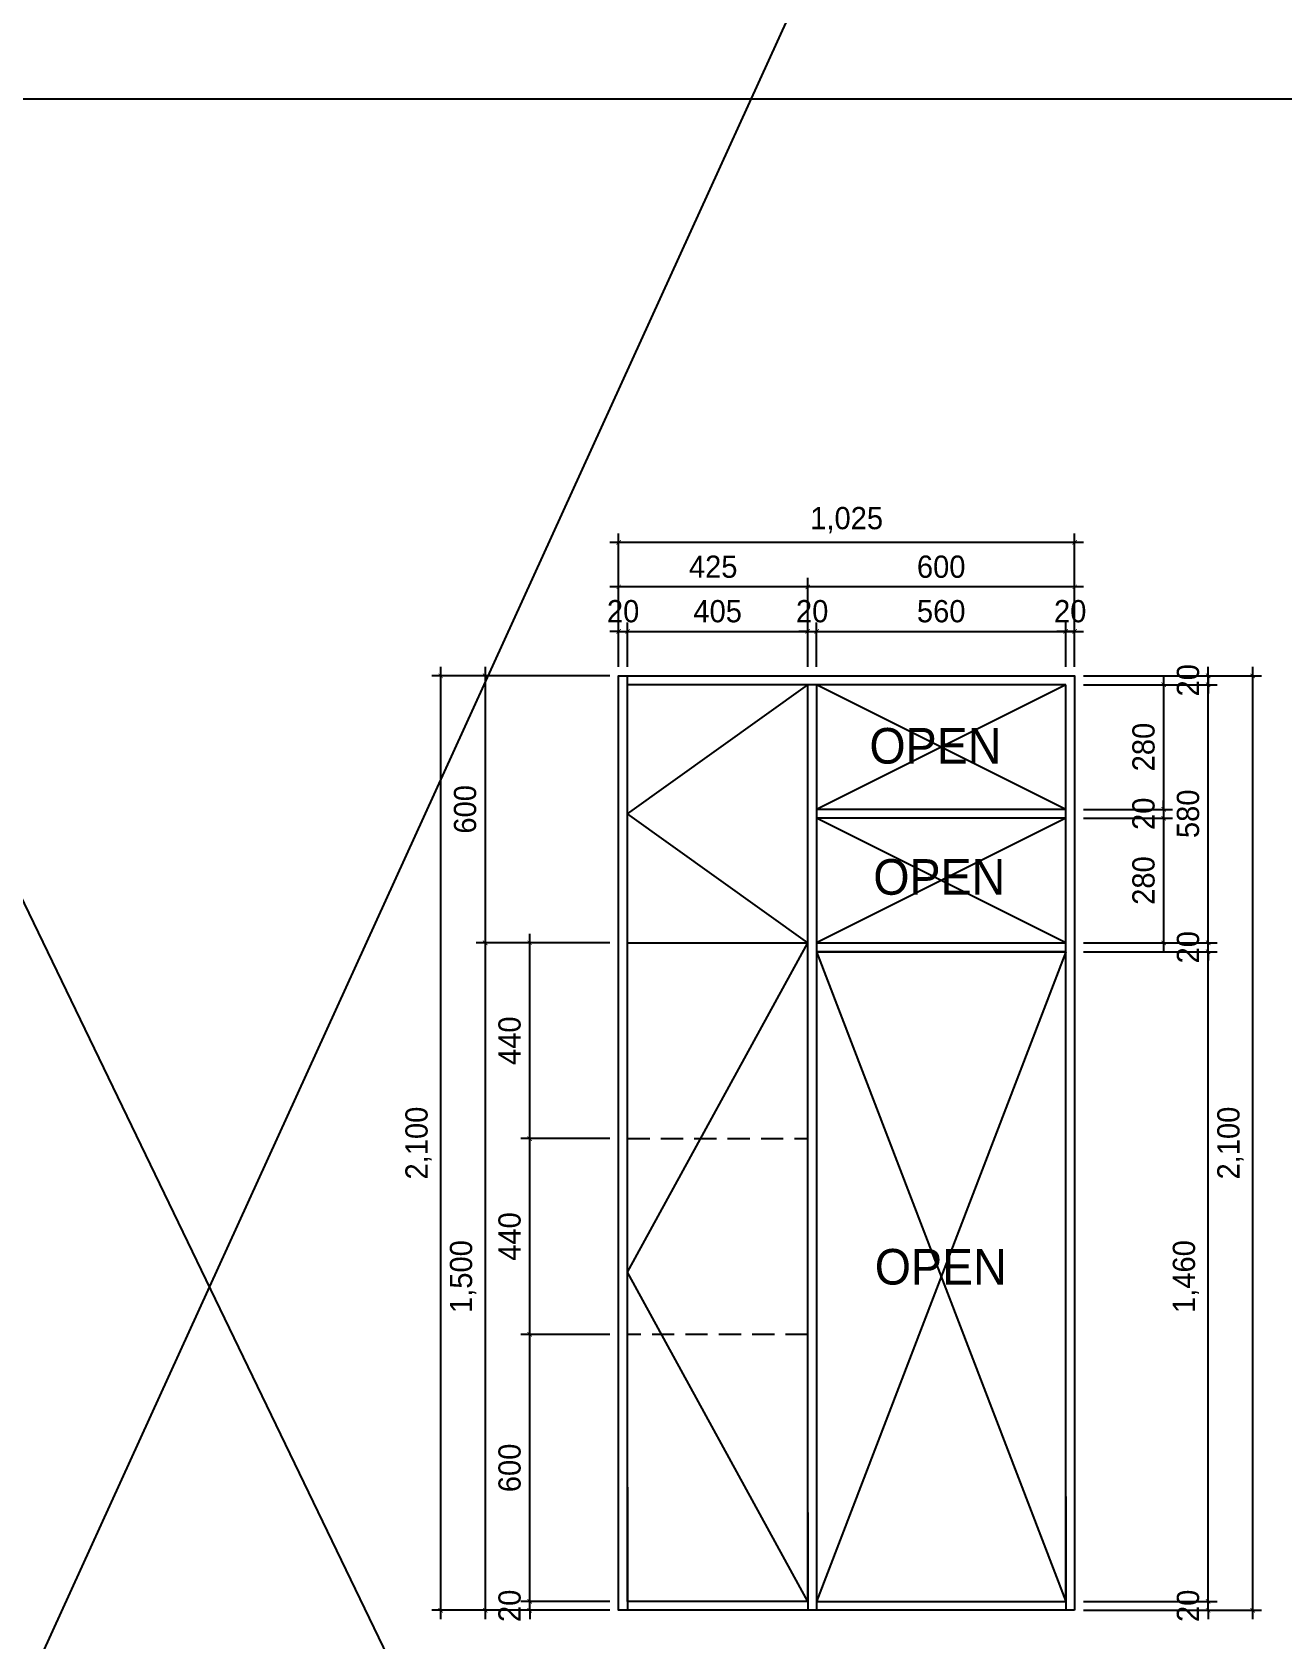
# Model space of a CAD drawing. Header units: inches. Extents: x 7740 to 83056, y -9304 to 75068.
# Drawn here: x 78258 to 81069, y 42193 to 45806 of the extents above; entities that cross this region are included whole.
import ezdxf
from ezdxf.enums import TextEntityAlignment as Align

# ---------------------------------------------------------------- set-up
doc = ezdxf.new("R2010")
doc.units = ezdxf.units.IN
doc.header["$LTSCALE"] = 50
doc.header["$MEASUREMENT"] = 0
doc.linetypes.add('DASHEDX2', pattern=[1.5, 1, -0.5])
for name, color, linetype in [('0-ELC TEXT', 7, 'Continuous'), ('06-FUR', 6, 'Continuous'), ('07-DIM', 5, 'Continuous'), ('F-SYM', 7, 'Continuous'), ('FORM(YOURNAME)-11', 1, 'Continuous')]:
    doc.layers.add(name, color=color, linetype=linetype)
doc.styles.add('HY울릉도L', font='Dotum.ttf')
doc.styles.add('YOURNAME', font='HY울릉도M.TTF')
doc.styles.add('코레일둥고', font='Korail_Round_Gothic_Medium.ttf')
doc.dimstyles.new('20', dxfattribs={"dimscale": 20, "dimtxt": 2.5, "dimasz": 1, "dimexe": 1, "dimexo": 1, "dimgap": 1, "dimtad": 1, "dimdec": 0, "dimrnd": 0.05, "dimdsep": 46, "dimlunit": 6, "dimtxsty": 'HY울릉도L', "dimblk": 'ARCHTICK', "dimcen": 2.5, "dimdle": 1, "dimclrd": 133, "dimclre": 133, "dimclrt": 30, "dimadec": 0, "dimazin": 0, "dimtfac": 1, "dimtdec": 0, "dimtix": 1, "dimtmove": 2, "dimatfit": 3, "dimldrblk": 'ARCHTICK', "dimfxl": 0, "dimlwd": -1, "dimlwe": -1, "dimarcsym": 0})

# ---------------------------------------------------------------- blocks, each defined once
blk = doc.blocks.new('FORM-PLAN')
at = {"layer": 'Defpoints', "color": 158}
blk.add_lwpolyline([(-69444, 53115), (-64, 53115), (-64, 1215), (-69444, 1215)], close=True, dxfattribs=at)
at = {"layer": 'FORM(YOURNAME)-11', "color": 3, "style": 'YOURNAME'}
for tag, height, p in [('1', 450, (9905, 18188)), ('2', 450, (9905, 17544)), ('3', 450, (9905, 16257)), ('4', 450, (9905, 14326)), ('5', 515, (9905, 12009)), ('6', 515, (9905, 9757)), ('7', 515, (9905, 7504)), ('8', 515, (9905, 5252)), ('9', 515, (9905, 2999)), ('10', 515, (5655, 811)), ('11', 515, (9905, 747)), ('12', 515, (5655, -1441)), ('13', 515, (9905, -1441))]:
    blk.add_attdef(tag, text='', height=height, dxfattribs=at).set_placement(p, align=Align.MIDDLE_RIGHT)
blk = doc.blocks.new('*U816')
at = {"layer": 'F-SYM', "xscale": 0.1, "yscale": 0.1, "zscale": 0.1}
blk.add_blockref('FORM-PLAN', (81700.2, 40344.2), dxfattribs=at)
blk = doc.blocks.new('_ARCHTICK')
at = {"color": 0, "linetype": 'ByBlock', "const_width": 0.075}
blk.add_lwpolyline([(-0.25, -0.25), (0.25, 0.25)], dxfattribs=at)
blk = doc.blocks.new('*D677')
at = {"layer": '07-DIM', "color": 133}
for p, q in [((80621.3, 44659.1), (79556.3, 44659.1)), ((79576.3, 44379.1), (79576.3, 44679.1)), ((80601.3, 44379.1), (80601.3, 44679.1))]:
    blk.add_line(p, q, dxfattribs=at)
at = {"layer": 'Defpoints', "color": 0}
for p in [(79576.3, 44659.1), (79576.3, 44359.1), (80601.3, 44359.1)]:
    blk.add_point(p, dxfattribs=at)
at = {"layer": '07-DIM', "color": 133, "xscale": 20, "yscale": 20, "zscale": 20, "rotation": 180}
blk.add_blockref('_ARCHTICK', (79576.3, 44659.1), dxfattribs=at)
at = {"layer": '07-DIM', "color": 133, "xscale": 20, "yscale": 20, "zscale": 20}
blk.add_blockref('_ARCHTICK', (80601.3, 44659.1), dxfattribs=at)
at = {"layer": '07-DIM', "color": 30, "insert": (80088.8, 44709), "char_height": 50, "attachment_point": 5, "style": 'HY울릉도L'}
blk.add_mtext('1,025', dxfattribs=at)
blk = doc.blocks.new('*D678')
at = {"layer": '07-DIM', "color": 133}
for p, q in [((79176.3, 42239.1), (79176.3, 44379.1)), ((79556.3, 44359.1), (79156.3, 44359.1)), ((79556.3, 42259.1), (79156.3, 42259.1))]:
    blk.add_line(p, q, dxfattribs=at)
at = {"layer": 'Defpoints', "color": 0}
for p in [(79176.3, 44359.1), (79576.3, 44359.1), (79576.3, 42259.1)]:
    blk.add_point(p, dxfattribs=at)
at = {"layer": '07-DIM', "color": 133, "xscale": 20, "yscale": 20, "zscale": 20}
for p, rotation in [((79176.3, 44359.1), 90), ((79176.3, 42259.1), 270)]:
    blk.add_blockref('_ARCHTICK', p, dxfattribs=dict(at, rotation=rotation))
at = {"layer": '07-DIM', "color": 30, "insert": (79126.5, 43309.1), "char_height": 50, "attachment_point": 5, "rotation": 90, "style": 'HY울릉도L'}
blk.add_mtext('2,100', dxfattribs=at)
blk = doc.blocks.new('*D681')
at = {"layer": '06-FUR', "color": 133}
for p, q in [((79276.3, 44379.1), (79276.3, 43739.1)), ((79556.3, 44359.1), (79256.3, 44359.1)), ((79556.3, 43759.1), (79256.3, 43759.1))]:
    blk.add_line(p, q, dxfattribs=at)
at = {"layer": 'Defpoints', "color": 0}
for p in [(79576.3, 44359.1), (79276.3, 43759.1), (79576.3, 43759.1)]:
    blk.add_point(p, dxfattribs=at)
at = {"layer": '06-FUR', "color": 133, "xscale": 20, "yscale": 20, "zscale": 20}
for p, rotation in [((79276.3, 44359.1), 90), ((79276.3, 43759.1), 270)]:
    blk.add_blockref('_ARCHTICK', p, dxfattribs=dict(at, rotation=rotation))
at = {"layer": '06-FUR', "color": 30, "insert": (79231.3, 44059.1), "char_height": 50, "attachment_point": 5, "rotation": 90, "style": 'HY울릉도L'}
blk.add_mtext('600', dxfattribs=at)
blk = doc.blocks.new('*D682')
at = {"layer": '06-FUR', "color": 133}
for p, q in [((79556.3, 43759.1), (79256.3, 43759.1)), ((79276.3, 43779.1), (79276.3, 42239.1)), ((79556.3, 42259.1), (79256.3, 42259.1))]:
    blk.add_line(p, q, dxfattribs=at)
at = {"layer": 'Defpoints', "color": 0}
for p in [(79576.3, 43759.1), (79276.3, 42259.1), (79576.3, 42259.1)]:
    blk.add_point(p, dxfattribs=at)
at = {"layer": '06-FUR', "color": 133, "xscale": 20, "yscale": 20, "zscale": 20}
for p, rotation in [((79276.3, 43759.1), 90), ((79276.3, 42259.1), 270)]:
    blk.add_blockref('_ARCHTICK', p, dxfattribs=dict(at, rotation=rotation))
at = {"layer": '06-FUR', "color": 30, "insert": (79226.5, 43009.1), "char_height": 50, "attachment_point": 5, "rotation": 90, "style": 'HY울릉도L'}
blk.add_mtext('1,500', dxfattribs=at)
blk = doc.blocks.new('*D683')
at = {"layer": '06-FUR', "color": 133}
for p, q in [((79556.3, 42279.1), (79356.3, 42279.1)), ((79376.3, 42279.1), (79376.3, 42299.1)), ((79376.3, 42259.1), (79376.3, 42279.1)), ((79556.3, 42259.1), (79356.3, 42259.1)), ((79376.3, 42259.1), (79376.3, 42239.1))]:
    blk.add_line(p, q, dxfattribs=at)
at = {"layer": 'Defpoints', "color": 0}
for p in [(79376.3, 42279.1), (79576.3, 42279.1), (79576.3, 42259.1)]:
    blk.add_point(p, dxfattribs=at)
at = {"layer": '06-FUR', "color": 133, "xscale": 20, "yscale": 20, "zscale": 20}
for p, rotation in [((79376.3, 42279.1), 270), ((79376.3, 42259.1), 90)]:
    blk.add_blockref('_ARCHTICK', p, dxfattribs=dict(at, rotation=rotation))
at = {"layer": '06-FUR', "color": 30, "insert": (79331.3, 42269.1), "char_height": 50, "attachment_point": 5, "rotation": 90, "style": 'HY울릉도L'}
blk.add_mtext('20', dxfattribs=at)
blk = doc.blocks.new('*D684')
at = {"layer": '06-FUR', "color": 133}
for p, q in [((79376.3, 42259.1), (79376.3, 42899.1)), ((79556.3, 42879.1), (79356.3, 42879.1)), ((79556.3, 42279.1), (79356.3, 42279.1))]:
    blk.add_line(p, q, dxfattribs=at)
at = {"layer": 'Defpoints', "color": 0}
for p in [(79376.3, 42879.1), (79576.3, 42879.1), (79576.3, 42279.1)]:
    blk.add_point(p, dxfattribs=at)
at = {"layer": '06-FUR', "color": 133, "xscale": 20, "yscale": 20, "zscale": 20}
for p, rotation in [((79376.3, 42879.1), 90), ((79376.3, 42279.1), 270)]:
    blk.add_blockref('_ARCHTICK', p, dxfattribs=dict(at, rotation=rotation))
at = {"layer": '06-FUR', "color": 30, "insert": (79331.3, 42579.1), "char_height": 50, "attachment_point": 5, "rotation": 90, "style": 'HY울릉도L'}
blk.add_mtext('600', dxfattribs=at)
blk = doc.blocks.new('*D685')
at = {"layer": '06-FUR', "color": 133}
for p, q in [((79376.3, 42859.1), (79376.3, 43339.1)), ((79556.3, 43319.1), (79356.3, 43319.1)), ((79556.3, 42879.1), (79356.3, 42879.1))]:
    blk.add_line(p, q, dxfattribs=at)
at = {"layer": 'Defpoints', "color": 0}
for p in [(79376.3, 43319.1), (79576.3, 43319.1), (79576.3, 42879.1)]:
    blk.add_point(p, dxfattribs=at)
at = {"layer": '06-FUR', "color": 133, "xscale": 20, "yscale": 20, "zscale": 20}
for p, rotation in [((79376.3, 43319.1), 90), ((79376.3, 42879.1), 270)]:
    blk.add_blockref('_ARCHTICK', p, dxfattribs=dict(at, rotation=rotation))
at = {"layer": '06-FUR', "color": 30, "insert": (79331.3, 43099.1), "char_height": 50, "attachment_point": 5, "rotation": 90, "style": 'HY울릉도L'}
blk.add_mtext('440', dxfattribs=at)
blk = doc.blocks.new('*D686')
at = {"layer": '06-FUR', "color": 133}
for p, q in [((79556.3, 43759.1), (79356.3, 43759.1)), ((79376.3, 43299.1), (79376.3, 43779.1)), ((79556.3, 43319.1), (79356.3, 43319.1))]:
    blk.add_line(p, q, dxfattribs=at)
at = {"layer": 'Defpoints', "color": 0}
for p in [(79376.3, 43759.1), (79576.3, 43759.1), (79576.3, 43319.1)]:
    blk.add_point(p, dxfattribs=at)
at = {"layer": '06-FUR', "color": 133, "xscale": 20, "yscale": 20, "zscale": 20}
for p, rotation in [((79376.3, 43759.1), 90), ((79376.3, 43319.1), 270)]:
    blk.add_blockref('_ARCHTICK', p, dxfattribs=dict(at, rotation=rotation))
at = {"layer": '06-FUR', "color": 30, "insert": (79331.3, 43539.1), "char_height": 50, "attachment_point": 5, "rotation": 90, "style": 'HY울릉도L'}
blk.add_mtext('440', dxfattribs=at)
blk = doc.blocks.new('*D687')
at = {"layer": '06-FUR', "color": 133}
for p, q in [((79576.3, 44379.1), (79576.3, 44479.1)), ((79596.3, 44379.1), (79596.3, 44479.1)), ((79576.3, 44459.1), (79556.3, 44459.1)), ((79576.3, 44459.1), (79596.3, 44459.1)), ((79596.3, 44459.1), (79616.3, 44459.1))]:
    blk.add_line(p, q, dxfattribs=at)
at = {"layer": 'Defpoints', "color": 0}
for p in [(79596.3, 44459.1), (79576.3, 44359.1), (79596.3, 44359.1)]:
    blk.add_point(p, dxfattribs=at)
at = {"layer": '06-FUR', "color": 133, "xscale": 20, "yscale": 20, "zscale": 20}
blk.add_blockref('_ARCHTICK', (79576.3, 44459.1), dxfattribs=at)
at = {"layer": '06-FUR', "color": 133, "xscale": 20, "yscale": 20, "zscale": 20, "rotation": 180}
blk.add_blockref('_ARCHTICK', (79596.3, 44459.1), dxfattribs=at)
at = {"layer": '06-FUR', "color": 30, "insert": (79586.3, 44504.1), "char_height": 50, "attachment_point": 5, "style": 'HY울릉도L'}
blk.add_mtext('20', dxfattribs=at)
blk = doc.blocks.new('*D688')
at = {"layer": '06-FUR', "color": 133}
for p, q in [((79596.3, 44379.1), (79596.3, 44479.1)), ((80001.3, 44379.1), (80001.3, 44479.1)), ((79576.3, 44459.1), (80021.3, 44459.1))]:
    blk.add_line(p, q, dxfattribs=at)
at = {"layer": 'Defpoints', "color": 0}
for p in [(80001.3, 44459.1), (79596.3, 44359.1), (80001.3, 44359.1)]:
    blk.add_point(p, dxfattribs=at)
at = {"layer": '06-FUR', "color": 133, "xscale": 20, "yscale": 20, "zscale": 20, "rotation": 180}
blk.add_blockref('_ARCHTICK', (79596.3, 44459.1), dxfattribs=at)
at = {"layer": '06-FUR', "color": 133, "xscale": 20, "yscale": 20, "zscale": 20}
blk.add_blockref('_ARCHTICK', (80001.3, 44459.1), dxfattribs=at)
at = {"layer": '06-FUR', "color": 30, "insert": (79798.8, 44504.1), "char_height": 50, "attachment_point": 5, "style": 'HY울릉도L'}
blk.add_mtext('405', dxfattribs=at)
blk = doc.blocks.new('*D689')
at = {"layer": '06-FUR', "color": 133}
for p, q in [((80001.3, 44379.1), (80001.3, 44479.1)), ((80021.3, 44379.1), (80021.3, 44479.1)), ((80001.3, 44459.1), (79981.3, 44459.1)), ((80001.3, 44459.1), (80021.3, 44459.1)), ((80021.3, 44459.1), (80041.3, 44459.1))]:
    blk.add_line(p, q, dxfattribs=at)
at = {"layer": 'Defpoints', "color": 0}
for p in [(80021.3, 44459.1), (80001.3, 44359.1), (80021.3, 44359.1)]:
    blk.add_point(p, dxfattribs=at)
at = {"layer": '06-FUR', "color": 133, "xscale": 20, "yscale": 20, "zscale": 20}
blk.add_blockref('_ARCHTICK', (80001.3, 44459.1), dxfattribs=at)
at = {"layer": '06-FUR', "color": 133, "xscale": 20, "yscale": 20, "zscale": 20, "rotation": 180}
blk.add_blockref('_ARCHTICK', (80021.3, 44459.1), dxfattribs=at)
at = {"layer": '06-FUR', "color": 30, "insert": (80011.3, 44504.1), "char_height": 50, "attachment_point": 5, "style": 'HY울릉도L'}
blk.add_mtext('20', dxfattribs=at)
blk = doc.blocks.new('*D690')
at = {"layer": '06-FUR', "color": 133}
for p, q in [((80021.3, 44379.1), (80021.3, 44479.1)), ((80581.3, 44379.1), (80581.3, 44479.1)), ((80001.3, 44459.1), (80601.3, 44459.1))]:
    blk.add_line(p, q, dxfattribs=at)
at = {"layer": 'Defpoints', "color": 0}
for p in [(80581.3, 44459.1), (80021.3, 44359.1), (80581.3, 44359.1)]:
    blk.add_point(p, dxfattribs=at)
at = {"layer": '06-FUR', "color": 133, "xscale": 20, "yscale": 20, "zscale": 20, "rotation": 180}
blk.add_blockref('_ARCHTICK', (80021.3, 44459.1), dxfattribs=at)
at = {"layer": '06-FUR', "color": 133, "xscale": 20, "yscale": 20, "zscale": 20}
blk.add_blockref('_ARCHTICK', (80581.3, 44459.1), dxfattribs=at)
at = {"layer": '06-FUR', "color": 30, "insert": (80301.3, 44504.1), "char_height": 50, "attachment_point": 5, "style": 'HY울릉도L'}
blk.add_mtext('560', dxfattribs=at)
blk = doc.blocks.new('*D691')
at = {"layer": '06-FUR', "color": 133}
for p, q in [((80581.3, 44379.1), (80581.3, 44479.1)), ((80601.3, 44379.1), (80601.3, 44479.1)), ((80581.3, 44459.1), (80561.3, 44459.1)), ((80601.3, 44459.1), (80581.3, 44459.1)), ((80601.3, 44459.1), (80621.3, 44459.1))]:
    blk.add_line(p, q, dxfattribs=at)
at = {"layer": 'Defpoints', "color": 0}
for p in [(80581.3, 44459.1), (80581.3, 44359.1), (80601.3, 44359.1)]:
    blk.add_point(p, dxfattribs=at)
at = {"layer": '06-FUR', "color": 133, "xscale": 20, "yscale": 20, "zscale": 20}
blk.add_blockref('_ARCHTICK', (80581.3, 44459.1), dxfattribs=at)
at = {"layer": '06-FUR', "color": 133, "xscale": 20, "yscale": 20, "zscale": 20, "rotation": 180}
blk.add_blockref('_ARCHTICK', (80601.3, 44459.1), dxfattribs=at)
at = {"layer": '06-FUR', "color": 30, "insert": (80591.3, 44504.1), "char_height": 50, "attachment_point": 5, "style": 'HY울릉도L'}
blk.add_mtext('20', dxfattribs=at)
blk = doc.blocks.new('*D692')
at = {"layer": '06-FUR', "color": 133}
for p, q in [((80621.3, 44559.1), (79981.3, 44559.1)), ((80001.3, 44379.1), (80001.3, 44579.1)), ((80601.3, 44379.1), (80601.3, 44579.1))]:
    blk.add_line(p, q, dxfattribs=at)
at = {"layer": 'Defpoints', "color": 0}
for p in [(80001.3, 44559.1), (80001.3, 44359.1), (80601.3, 44359.1)]:
    blk.add_point(p, dxfattribs=at)
at = {"layer": '06-FUR', "color": 133, "xscale": 20, "yscale": 20, "zscale": 20, "rotation": 180}
blk.add_blockref('_ARCHTICK', (80001.3, 44559.1), dxfattribs=at)
at = {"layer": '06-FUR', "color": 133, "xscale": 20, "yscale": 20, "zscale": 20}
blk.add_blockref('_ARCHTICK', (80601.3, 44559.1), dxfattribs=at)
at = {"layer": '06-FUR', "color": 30, "insert": (80301.3, 44604.1), "char_height": 50, "attachment_point": 5, "style": 'HY울릉도L'}
blk.add_mtext('600', dxfattribs=at)
blk = doc.blocks.new('*D693')
at = {"layer": '06-FUR', "color": 133}
for p, q in [((80021.3, 44559.1), (79556.3, 44559.1)), ((79576.3, 44379.1), (79576.3, 44579.1)), ((80001.3, 44379.1), (80001.3, 44579.1))]:
    blk.add_line(p, q, dxfattribs=at)
at = {"layer": 'Defpoints', "color": 0}
for p in [(79576.3, 44559.1), (79576.3, 44359.1), (80001.3, 44359.1)]:
    blk.add_point(p, dxfattribs=at)
at = {"layer": '06-FUR', "color": 133, "xscale": 20, "yscale": 20, "zscale": 20, "rotation": 180}
blk.add_blockref('_ARCHTICK', (79576.3, 44559.1), dxfattribs=at)
at = {"layer": '06-FUR', "color": 133, "xscale": 20, "yscale": 20, "zscale": 20}
blk.add_blockref('_ARCHTICK', (80001.3, 44559.1), dxfattribs=at)
at = {"layer": '06-FUR', "color": 30, "insert": (79788.8, 44604.1), "char_height": 50, "attachment_point": 5, "style": 'HY울릉도L'}
blk.add_mtext('425', dxfattribs=at)
blk = doc.blocks.new('*D694')
at = {"layer": '06-FUR', "color": 133}
for p, q in [((81001.3, 44379.1), (81001.3, 42239.1)), ((80621.3, 44359.1), (81021.3, 44359.1)), ((80621.3, 42259.1), (81021.3, 42259.1))]:
    blk.add_line(p, q, dxfattribs=at)
at = {"layer": 'Defpoints', "color": 0}
for p in [(80601.3, 44359.1), (80601.3, 42259.1), (81001.3, 42259.1)]:
    blk.add_point(p, dxfattribs=at)
at = {"layer": '06-FUR', "color": 133, "xscale": 20, "yscale": 20, "zscale": 20}
for p, rotation in [((81001.3, 44359.1), 90), ((81001.3, 42259.1), 270)]:
    blk.add_blockref('_ARCHTICK', p, dxfattribs=dict(at, rotation=rotation))
at = {"layer": '06-FUR', "color": 30, "insert": (80951.5, 43309.1), "char_height": 50, "attachment_point": 5, "rotation": 90, "style": 'HY울릉도L'}
blk.add_mtext('2,100', dxfattribs=at)
blk = doc.blocks.new('*D695')
at = {"layer": '06-FUR', "color": 133}
for p, q in [((80621.3, 42279.1), (80921.3, 42279.1)), ((80901.3, 42279.1), (80901.3, 42299.1)), ((80901.3, 42259.1), (80901.3, 42279.1)), ((80621.3, 42259.1), (80921.3, 42259.1)), ((80901.3, 42259.1), (80901.3, 42239.1))]:
    blk.add_line(p, q, dxfattribs=at)
at = {"layer": 'Defpoints', "color": 0}
for p in [(80601.3, 42279.1), (80901.3, 42279.1), (80601.3, 42259.1)]:
    blk.add_point(p, dxfattribs=at)
at = {"layer": '06-FUR', "color": 133, "xscale": 20, "yscale": 20, "zscale": 20}
for p, rotation in [((80901.3, 42279.1), 270), ((80901.3, 42259.1), 90)]:
    blk.add_blockref('_ARCHTICK', p, dxfattribs=dict(at, rotation=rotation))
at = {"layer": '06-FUR', "color": 30, "insert": (80856.3, 42269.1), "char_height": 50, "attachment_point": 5, "rotation": 90, "style": 'HY울릉도L'}
blk.add_mtext('20', dxfattribs=at)
blk = doc.blocks.new('*D696')
at = {"layer": '06-FUR', "color": 133}
for p, q in [((80901.3, 42259.1), (80901.3, 43759.1)), ((80621.3, 43739.1), (80921.3, 43739.1)), ((80621.3, 42279.1), (80921.3, 42279.1))]:
    blk.add_line(p, q, dxfattribs=at)
at = {"layer": 'Defpoints', "color": 0}
for p in [(80601.3, 43739.1), (80901.3, 43739.1), (80601.3, 42279.1)]:
    blk.add_point(p, dxfattribs=at)
at = {"layer": '06-FUR', "color": 133, "xscale": 20, "yscale": 20, "zscale": 20}
for p, rotation in [((80901.3, 43739.1), 90), ((80901.3, 42279.1), 270)]:
    blk.add_blockref('_ARCHTICK', p, dxfattribs=dict(at, rotation=rotation))
at = {"layer": '06-FUR', "color": 30, "insert": (80851.5, 43009.1), "char_height": 50, "attachment_point": 5, "rotation": 90, "style": 'HY울릉도L'}
blk.add_mtext('1,460', dxfattribs=at)
blk = doc.blocks.new('*D697')
at = {"layer": '06-FUR', "color": 133}
for p, q in [((80621.3, 43759.1), (80921.3, 43759.1)), ((80901.3, 43759.1), (80901.3, 43779.1)), ((80901.3, 43739.1), (80901.3, 43759.1)), ((80621.3, 43739.1), (80921.3, 43739.1)), ((80901.3, 43739.1), (80901.3, 43719.1))]:
    blk.add_line(p, q, dxfattribs=at)
at = {"layer": 'Defpoints', "color": 0}
for p in [(80601.3, 43759.1), (80901.3, 43759.1), (80601.3, 43739.1)]:
    blk.add_point(p, dxfattribs=at)
at = {"layer": '06-FUR', "color": 133, "xscale": 20, "yscale": 20, "zscale": 20}
for p, rotation in [((80901.3, 43759.1), 270), ((80901.3, 43739.1), 90)]:
    blk.add_blockref('_ARCHTICK', p, dxfattribs=dict(at, rotation=rotation))
at = {"layer": '06-FUR', "color": 30, "insert": (80856.3, 43749.1), "char_height": 50, "attachment_point": 5, "rotation": 90, "style": 'HY울릉도L'}
blk.add_mtext('20', dxfattribs=at)
blk = doc.blocks.new('*D698')
at = {"layer": '06-FUR', "color": 133}
for p, q in [((80621.3, 44339.1), (80921.3, 44339.1)), ((80901.3, 43739.1), (80901.3, 44359.1)), ((80621.3, 43759.1), (80921.3, 43759.1))]:
    blk.add_line(p, q, dxfattribs=at)
at = {"layer": 'Defpoints', "color": 0}
for p in [(80601.3, 44339.1), (80901.3, 44339.1), (80601.3, 43759.1)]:
    blk.add_point(p, dxfattribs=at)
at = {"layer": '06-FUR', "color": 133, "xscale": 20, "yscale": 20, "zscale": 20}
for p, rotation in [((80901.3, 44339.1), 90), ((80901.3, 43759.1), 270)]:
    blk.add_blockref('_ARCHTICK', p, dxfattribs=dict(at, rotation=rotation))
at = {"layer": '06-FUR', "color": 30, "insert": (80856.3, 44049.1), "char_height": 50, "attachment_point": 5, "rotation": 90, "style": 'HY울릉도L'}
blk.add_mtext('580', dxfattribs=at)
blk = doc.blocks.new('*D699')
at = {"layer": '06-FUR', "color": 133}
for p, q in [((80901.3, 44359.1), (80901.3, 44379.1)), ((80621.3, 44359.1), (80921.3, 44359.1)), ((80621.3, 44339.1), (80921.3, 44339.1)), ((80901.3, 44359.1), (80901.3, 44339.1)), ((80901.3, 44339.1), (80901.3, 44319.1))]:
    blk.add_line(p, q, dxfattribs=at)
at = {"layer": 'Defpoints', "color": 0}
for p in [(80601.3, 44359.1), (80601.3, 44339.1), (80901.3, 44339.1)]:
    blk.add_point(p, dxfattribs=at)
at = {"layer": '06-FUR', "color": 133, "xscale": 20, "yscale": 20, "zscale": 20}
for p, rotation in [((80901.3, 44359.1), 270), ((80901.3, 44339.1), 90)]:
    blk.add_blockref('_ARCHTICK', p, dxfattribs=dict(at, rotation=rotation))
at = {"layer": '06-FUR', "color": 30, "insert": (80856.3, 44349.1), "char_height": 50, "attachment_point": 5, "rotation": 90, "style": 'HY울릉도L'}
blk.add_mtext('20', dxfattribs=at)
blk = doc.blocks.new('*D700')
at = {"layer": '06-FUR', "color": 133}
for p, q in [((80621.3, 44339.1), (80821.3, 44339.1)), ((80801.3, 44359.1), (80801.3, 44039.1)), ((80621.3, 44059.1), (80821.3, 44059.1))]:
    blk.add_line(p, q, dxfattribs=at)
at = {"layer": 'Defpoints', "color": 0}
for p in [(80601.3, 44339.1), (80601.3, 44059.1), (80801.3, 44059.1)]:
    blk.add_point(p, dxfattribs=at)
at = {"layer": '06-FUR', "color": 133, "xscale": 20, "yscale": 20, "zscale": 20}
for p, rotation in [((80801.3, 44339.1), 90), ((80801.3, 44059.1), 270)]:
    blk.add_blockref('_ARCHTICK', p, dxfattribs=dict(at, rotation=rotation))
at = {"layer": '06-FUR', "color": 30, "insert": (80756.3, 44199.1), "char_height": 50, "attachment_point": 5, "rotation": 90, "style": 'HY울릉도L'}
blk.add_mtext('280', dxfattribs=at)
blk = doc.blocks.new('*D701')
at = {"layer": '06-FUR', "color": 133}
for p, q in [((80801.3, 44059.1), (80801.3, 44079.1)), ((80621.3, 44059.1), (80821.3, 44059.1)), ((80801.3, 44059.1), (80801.3, 44039.1)), ((80621.3, 44039.1), (80821.3, 44039.1)), ((80801.3, 44039.1), (80801.3, 44019.1))]:
    blk.add_line(p, q, dxfattribs=at)
at = {"layer": 'Defpoints', "color": 0}
for p in [(80601.3, 44059.1), (80601.3, 44039.1), (80801.3, 44039.1)]:
    blk.add_point(p, dxfattribs=at)
at = {"layer": '06-FUR', "color": 133, "xscale": 20, "yscale": 20, "zscale": 20}
for p, rotation in [((80801.3, 44059.1), 270), ((80801.3, 44039.1), 90)]:
    blk.add_blockref('_ARCHTICK', p, dxfattribs=dict(at, rotation=rotation))
at = {"layer": '06-FUR', "color": 30, "insert": (80756.3, 44049.1), "char_height": 50, "attachment_point": 5, "rotation": 90, "style": 'HY울릉도L'}
blk.add_mtext('20', dxfattribs=at)
blk = doc.blocks.new('*D702')
at = {"layer": '06-FUR', "color": 133}
for p, q in [((80801.3, 44059.1), (80801.3, 43739.1)), ((80621.3, 44039.1), (80821.3, 44039.1)), ((80621.3, 43759.1), (80821.3, 43759.1))]:
    blk.add_line(p, q, dxfattribs=at)
at = {"layer": 'Defpoints', "color": 0}
for p in [(80601.3, 44039.1), (80601.3, 43759.1), (80801.3, 43759.1)]:
    blk.add_point(p, dxfattribs=at)
at = {"layer": '06-FUR', "color": 133, "xscale": 20, "yscale": 20, "zscale": 20}
for p, rotation in [((80801.3, 44039.1), 90), ((80801.3, 43759.1), 270)]:
    blk.add_blockref('_ARCHTICK', p, dxfattribs=dict(at, rotation=rotation))
at = {"layer": '06-FUR', "color": 30, "insert": (80756.3, 43899.1), "char_height": 50, "attachment_point": 5, "rotation": 90, "style": 'HY울릉도L'}
blk.add_mtext('280', dxfattribs=at)

msp = doc.modelspace()

# ---------------------------------------------------------------- linework, layer by layer
at = {"layer": '06-FUR'}
for p, q in [((82855.8, 52195.7), (74555.8, 33995.7)), ((74255.8, 52095.7), (83055.8, 33875.7)), ((79596.3, 42279.1), (79596.3, 44359.1)), ((80581.3, 44339.1), (79596.3, 44339.1)), ((80001.3, 42279.1), (80001.3, 44339.1)), ((80021.3, 44339.1), (80021.3, 42279.1)), ((80581.3, 42279.1), (80581.3, 44339.1)), ((80581.3, 44059.1), (80021.3, 44059.1)), ((80581.3, 44039.1), (80021.3, 44039.1)), ((79596.3, 43759.1), (80001.3, 43759.1)), ((80021.3, 43759.1), (80581.3, 43759.1)), ((80021.3, 43739.1), (80581.3, 43739.1)), ((80581.3, 43739.1), (80021.3, 43739.1)), ((79596.3, 42535.6), (79596.3, 42259.1)), ((80021.3, 42551.2), (80021.3, 42259.1)), ((80581.3, 42515.1), (80581.3, 42259.1)), ((80001.3, 42479), (80001.3, 42259.1)), ((80001.3, 42279.1), (79596.3, 42279.1)), ((80021.3, 42279.1), (80581.3, 42279.1))]:
    msp.add_line(p, q, dxfattribs=at)
at = {"layer": '06-FUR', "color": 1}
for p, q in [((80581.3, 44059.1), (80021.3, 44339.1)), ((80581.3, 44339.1), (80021.3, 44059.1)), ((80581.3, 43759.1), (80021.3, 44039.1)), ((80581.3, 44039.1), (80021.3, 43759.1)), ((80021.3, 43739.1), (80581.3, 42279.1)), ((80581.3, 43739.1), (80021.3, 42279.1))]:
    msp.add_line(p, q, dxfattribs=at)
at = {"layer": '06-FUR', "color": 8, "linetype": 'DASHEDX2'}
for p, q in [((79596.3, 43319.1), (80001.3, 43319.1)), ((80001.3, 42879.1), (79596.3, 42879.1))]:
    msp.add_line(p, q, dxfattribs=at)
at = {"layer": '06-FUR'}
msp.add_lwpolyline([(80601.3, 42259.1), (79576.3, 42259.1), (79576.3, 44359.1), (80601.3, 44359.1)], close=True, dxfattribs=at)
at = {"layer": '06-FUR', "color": 1}
for points in [[(80001.3, 43759.1), (79596.3, 44049.1), (80001.3, 44339.1)], [(80001.3, 42279.1), (79596.3, 43019.1), (80001.3, 43759.1)]]:
    msp.add_lwpolyline(points, dxfattribs=at)

# ---------------------------------------------------------------- block references
at = {"layer": '06-FUR'}
msp.add_blockref('*U816', (0, 0), dxfattribs=at)

# ---------------------------------------------------------------- texts
at = {"layer": '0-ELC TEXT', "style": '코레일둥고'}
for p in [(80140, 44161.9), (80148.7, 43867.2), (80152, 42991.1)]:
    msp.add_text('OPEN', height=80, dxfattribs=at).set_placement(p)

# ---------------------------------------------------------------- dimensions: what is measured, and where the dimension line sits
at = {"layer": '06-FUR'}
for base, p1, p2, angle, picture, middle in [((79576.3, 44559.1), (80001.3, 44359.1), (79576.3, 44359.1), 180, '*D693', (79788.8, 44604.1)), ((80001.3, 44559.1), (80601.3, 44359.1), (80001.3, 44359.1), 180, '*D692', (80301.3, 44604.1)), ((79596.3, 44459.1), (79576.3, 44359.1), (79596.3, 44359.1), 180, '*D687', (79586.3, 44504.1)), ((80001.3, 44459.1), (79596.3, 44359.1), (80001.3, 44359.1), 180, '*D688', (79798.8, 44504.1)), ((80021.3, 44459.1), (80001.3, 44359.1), (80021.3, 44359.1), 180, '*D689', (80011.3, 44504.1)), ((80581.3, 44459.1), (80021.3, 44359.1), (80581.3, 44359.1), 180, '*D690', (80301.3, 44504.1)), ((80581.3, 44459.1), (80601.3, 44359.1), (80581.3, 44359.1), 180, '*D691', (80591.3, 44504.1)), ((79276.3, 43759.1), (79576.3, 44359.1), (79576.3, 43759.1), 90, '*D681', (79231.3, 44059.1)), ((80901.3, 44339.1), (80601.3, 44359.1), (80601.3, 44339.1), 90, '*D699', (80856.3, 44349.1)), ((81001.3, 42259.1), (80601.3, 44359.1), (80601.3, 42259.1), 90, '*D694', (80951.5, 43309.1)), ((80901.3, 44339.1), (80601.3, 43759.1), (80601.3, 44339.1), 90, '*D698', (80856.3, 44049.1)), ((80801.3, 44059.1), (80601.3, 44339.1), (80601.3, 44059.1), 90, '*D700', (80756.3, 44199.1)), ((80801.3, 44039.1), (80601.3, 44059.1), (80601.3, 44039.1), 90, '*D701', (80756.3, 44049.1)), ((80801.3, 43759.1), (80601.3, 44039.1), (80601.3, 43759.1), 90, '*D702', (80756.3, 43899.1)), ((79276.3, 42259.1), (79576.3, 43759.1), (79576.3, 42259.1), 90, '*D682', (79226.5, 43009.1)), ((79376.3, 43759.1), (79576.3, 43319.1), (79576.3, 43759.1), 90, '*D686', (79331.3, 43539.1)), ((80901.3, 43759.1), (80601.3, 43739.1), (80601.3, 43759.1), 90, '*D697', (80856.3, 43749.1)), ((80901.3, 43739.1), (80601.3, 42279.1), (80601.3, 43739.1), 90, '*D696', (80851.5, 43009.1)), ((79376.3, 43319.1), (79576.3, 42879.1), (79576.3, 43319.1), 90, '*D685', (79331.3, 43099.1)), ((79376.3, 42879.1), (79576.3, 42279.1), (79576.3, 42879.1), 90, '*D684', (79331.3, 42579.1)), ((79376.3, 42279.1), (79576.3, 42259.1), (79576.3, 42279.1), 90, '*D683', (79331.3, 42269.1)), ((80901.3, 42279.1), (80601.3, 42259.1), (80601.3, 42279.1), 90, '*D695', (80856.3, 42269.1))]:
    dim = msp.add_linear_dim(base=base, p1=p1, p2=p2, angle=angle, dimstyle='20', dxfattribs=at)
    dim.commit()
    dim.dimension.update_dxf_attribs({"geometry": picture, "text_midpoint": middle})
at = {"layer": '07-DIM'}
for base, p1, angle, picture, middle in [((79576.3, 44659.1), (80601.3, 44359.1), 180, '*D677', (80088.8, 44709)), ((79176.3, 44359.1), (79576.3, 42259.1), 90, '*D678', (79126.5, 43309.1))]:
    dim = msp.add_linear_dim(base=base, p1=p1, p2=(79576.3, 44359.1), angle=angle, dimstyle='20', dxfattribs=at)
    dim.commit()
    dim.dimension.update_dxf_attribs({"geometry": picture, "text_midpoint": middle})

doc.saveas('drawing.dxf')
